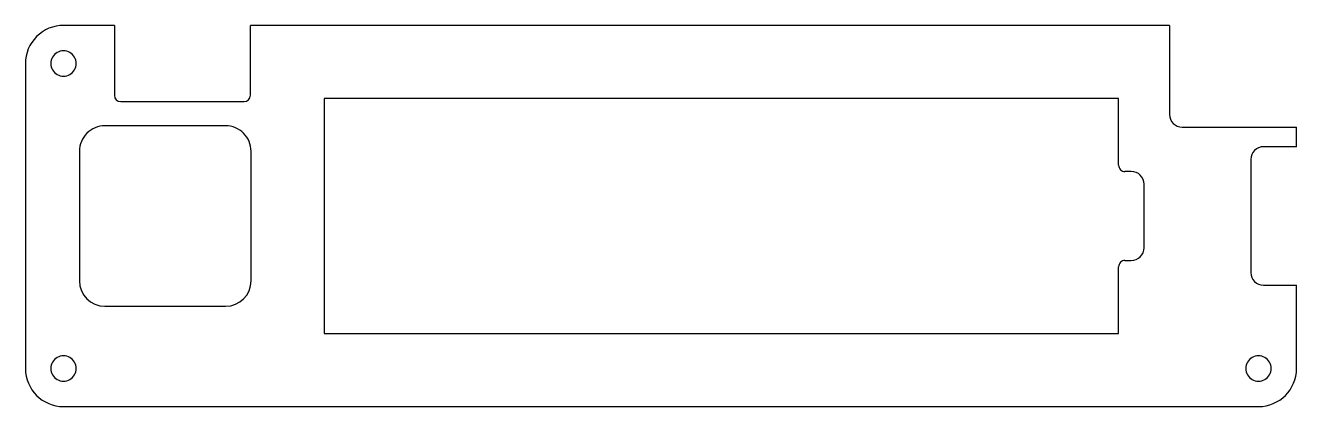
# Model space of a CAD drawing. Extents: x 9 to 109, y 256 to 286.
import ezdxf

# ---------------------------------------------------------------- set-up
doc = ezdxf.new("R2010")
doc.units = 0
doc.layers.add('cut_inner', color=7, linetype='CONTINUOUS')
doc.layers.add('cut_outline', color=7, linetype='CONTINUOUS')

msp = doc.modelspace()

# ---------------------------------------------------------------- linework, layer by layer
at = {"layer": 'cut_inner', "color": 1}
for points in [[(12.809322, 282.673721)], [(12.809322, 258.67372)], [(106.809323, 258.67372)]]:
    msp.add_lwpolyline(points, close=True, dxfattribs=at)
for points in [[(32.309321, 279.92372), (32.309321, 261.42372)], [(94.809321, 279.92372), (32.309321, 279.92372)], [(94.809321, 274.673721), (94.809321, 279.92372)], [(24.559322, 277.773721), (15.059322, 277.773721)], [(13.059322, 275.773721), (13.059322, 265.57372)], [(26.559322, 265.57372), (26.559322, 275.773721)], [(95.809321, 274.173721), (95.309322, 274.173721)], [(96.809322, 268.17372), (96.809322, 273.173721)], [(95.309322, 267.173722), (95.809321, 267.173722)], [(94.809321, 261.42372), (94.809321, 266.67372)], [(15.059322, 263.573722), (24.559322, 263.573722)], [(32.309321, 261.42372), (94.809321, 261.42372)]]:
    msp.add_lwpolyline(points, dxfattribs=at)
for points in [[(11.309173, 283.540175), (10.999697, 283.361428), (10.809138, 283.031109), (10.809322, 282.673721)], [(12.30947, 283.540175), (11.999994, 283.718922), (11.61865, 283.718922), (11.309173, 283.540175)], [(12.809322, 282.673721), (12.809505, 283.031109), (12.618947, 283.361428), (12.30947, 283.540175)], [(10.809322, 282.673721), (10.809138, 282.316332), (10.999697, 281.986014), (11.309173, 281.807266)], [(12.30947, 281.807266), (12.618947, 281.986014), (12.809505, 282.316332), (12.809322, 282.673721)], [(11.309173, 281.807266), (11.61865, 281.628519), (11.999994, 281.628519), (12.30947, 281.807266)], [(13.645108, 277.187934), (13.270035, 276.812861), (13.059322, 276.304154), (13.059322, 275.773721)], [(15.059322, 277.773721), (14.528889, 277.773721), (14.020181, 277.563007), (13.645108, 277.187934)], [(25.973536, 277.187934), (25.598463, 277.563007), (25.089755, 277.773721), (24.559322, 277.773721)], [(26.559322, 275.773721), (26.559322, 276.304154), (26.348608, 276.812862), (25.973536, 277.187934)], [(94.809321, 274.673721), (94.809321, 274.541112), (94.861999, 274.413935), (94.955768, 274.320167)], [(94.955768, 274.320167), (95.049536, 274.226398), (95.176714, 274.17372), (95.309322, 274.173721)], [(96.516428, 273.880828), (96.328892, 274.068364), (96.074538, 274.173721), (95.809321, 274.173721)], [(96.809322, 273.173721), (96.809322, 273.438937), (96.703965, 273.693291), (96.516428, 273.880828)], [(95.809321, 267.173722), (96.361605, 267.173722), (96.809321, 267.621436), (96.809322, 268.17372)], [(94.955767, 267.027275), (94.861999, 266.933507), (94.80932, 266.806329), (94.809321, 266.67372)], [(95.309322, 267.173722), (95.176713, 267.173722), (95.049536, 267.121044), (94.955767, 267.027275)], [(13.059322, 265.57372), (13.059322, 264.469151), (13.954753, 263.573722), (15.059322, 263.573722)], [(24.559322, 263.573722), (25.663891, 263.573721), (26.559321, 264.469151), (26.559322, 265.57372)], [(11.309173, 259.540175), (10.999697, 259.361427), (10.809138, 259.031108), (10.809322, 258.67372)], [(12.30947, 259.540175), (11.999994, 259.718922), (11.61865, 259.718922), (11.309173, 259.540175)], [(12.809322, 258.67372), (12.809505, 259.031108), (12.618947, 259.361427), (12.30947, 259.540175)], [(105.309322, 259.539746), (104.999921, 259.361113), (104.809322, 259.030986), (104.809322, 258.67372)], [(106.309323, 259.539746), (105.999921, 259.718379), (105.618723, 259.718379), (105.309322, 259.539746)], [(106.809323, 258.67372), (106.809323, 259.030986), (106.618724, 259.361113), (106.309323, 259.539746)], [(10.809322, 258.67372), (10.809138, 258.316332), (10.999697, 257.986013), (11.309173, 257.807266)], [(12.30947, 257.807266), (12.618947, 257.986013), (12.809505, 258.316332), (12.809322, 258.67372)], [(104.809322, 258.67372), (104.809322, 258.316455), (104.999921, 257.986327), (105.309322, 257.807694)], [(106.309323, 257.807694), (106.618724, 257.986327), (106.809323, 258.316455), (106.809323, 258.67372)], [(11.309173, 257.807266), (11.61865, 257.628519), (11.999994, 257.628519), (12.30947, 257.807266)], [(105.309322, 257.807694), (105.618723, 257.629062), (105.999921, 257.629062), (106.309323, 257.807694)]]:
    msp.add_open_spline(points, degree=3, dxfattribs=at)
at = {"layer": 'cut_outline', "color": 7}
for points in [[(15.809322, 285.673721), (11.809322, 285.673721)], [(15.809322, 285.673721), (15.809322, 280.173721)], [(98.809321, 285.673721), (26.509321, 285.673721)], [(26.509321, 280.173721), (26.509321, 285.673721)], [(98.809321, 285.673721), (98.809321, 278.673721)], [(8.809322, 282.673721), (8.809322, 258.67372)], [(16.309322, 279.673721), (26.009322, 279.673721)], [(99.809321, 277.67372), (108.809322, 277.67372)], [(108.809322, 276.123721), (108.809322, 277.67372)], [(108.809322, 276.123721), (106.209322, 276.123721)], [(105.209321, 275.123721), (105.209321, 266.22372)], [(106.209322, 265.223722), (108.809322, 265.223722)], [(108.809322, 258.67372), (108.809322, 265.223722)], [(11.809322, 255.673721), (105.809322, 255.673721)]]:
    msp.add_lwpolyline(points, dxfattribs=at)
for points in [[(11.809322, 285.673721), (11.013672, 285.673721), (10.25061, 285.35765), (9.688001, 284.795041)], [(9.688001, 284.795041), (9.125392, 284.232432), (8.809322, 283.46937), (8.809322, 282.673721)], [(15.809322, 280.173721), (15.809322, 279.897578), (16.033179, 279.673721), (16.309322, 279.673721)], [(26.009322, 279.673721), (26.285464, 279.673721), (26.509321, 279.897578), (26.509321, 280.173721)], [(98.809321, 278.673721), (98.809321, 278.408504), (98.914677, 278.15415), (99.102214, 277.966614)], [(99.102214, 277.966614), (99.28975, 277.779077), (99.544105, 277.67372), (99.809321, 277.67372)], [(106.209322, 276.123721), (105.944106, 276.123721), (105.689751, 276.018364), (105.502215, 275.830828)], [(105.502215, 275.830828), (105.314678, 275.643291), (105.209321, 275.388937), (105.209321, 275.123721)], [(105.209321, 266.22372), (105.209323, 265.671435), (105.657038, 265.223721), (106.209322, 265.223722)], [(8.809322, 258.67372), (8.809322, 257.016866), (10.152468, 255.673721), (11.809322, 255.673721)], [(105.809322, 255.673721), (107.466176, 255.673722), (108.809321, 257.016867), (108.809322, 258.67372)]]:
    msp.add_open_spline(points, degree=3, dxfattribs=at)

doc.saveas('drawing.dxf')
